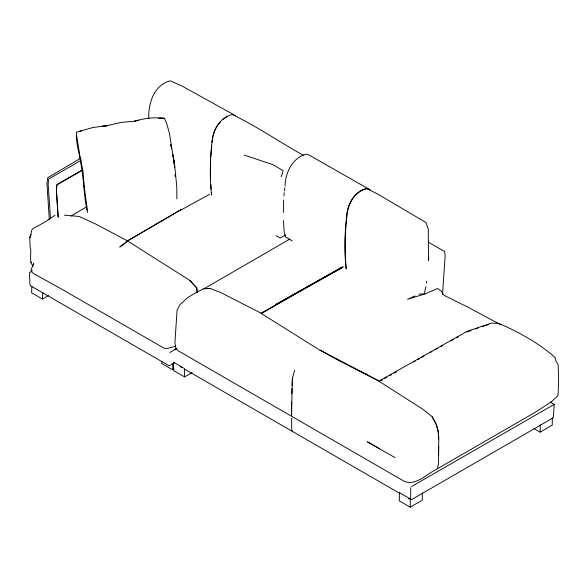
<?xml version="1.0" encoding="UTF-8"?>
<svg xmlns="http://www.w3.org/2000/svg" width="588" height="588" viewBox="0 0 588 588"><rect width="100%" height="100%" fill="white"/><g stroke="black" fill="none" stroke-linecap="round" stroke-linejoin="round"><path stroke-width="0.88" d="M283.35 212.54L283.629 200.126M294.617 370.374L292.368 378.407L291.479 416.194L404.404 481.396C416.576 486.114 426.991 473.384 437.34 469.004L438.552 463.373L438.766 438.876L438.236 431.57L436.539 424.683L432.121 416.649L422.632 409.108L379.01 381.252L335.851 359.003L319.475 349.838L379.209 380.965L466.997 331.397L491.23 323.165L498.301 323.297L500.925 325.061M175.224 176.194L175.246 174.599L175.202 176.407M438.428 455.222L438.699 446.968M171.615 148.235L171.38 148.882M291.611 401.994L291.626 415.613M410.189 507.172L410.321 498.911L399.399 492.604L399.303 500.88L410.189 507.172L422.25 500.212L422.36 492.869M533.948 428.534L540.174 432.129L540.284 424.786M552.345 417.825L552.228 425.168L540.174 432.129M291.81 393.717L291.935 388.661M80.284 157.929L80.277 158.334L76.624 135.534M210.592 160.032L210.577 179.289M31.87 286.459L31.576 292.773L42.476 299.071L48.628 295.521M161.781 361.701L161.7 363.502L172.6 369.793L174.136 368.911M42.476 299.071L42.799 292.773M172.6 369.793L172.923 363.494M292.06 385.507L292.508 378.077M283.908 195.914L284.224 192.621M442.514 294.368L445.145 255.861L444.719 251.613L428.101 242.021M176.87 198.957L176.804 187.124L174.857 167.146L169.351 132.939L166.83 124.061L164.486 118.313L159.017 118.386L164.486 118.313C154.335 117.078 143.972 118.144 134.284 121.437L138.467 120.128M148.749 118.357C148.249 103.341 154.049 84.782 170.314 80.828L182.265 86.179L235.457 115.652M211.445 149.381L211.717 145.934M428.505 260.308L428.285 229.32L426.006 222.543L376.959 193.65L366.875 188.645C354.219 191.46 347.346 204.955 346.81 217.082C344.869 234.289 344.597 251.642 346.273 268.878M56.882 184.911L56.426 189.873L58.175 217.134M210.695 157.371L211.371 150.249M285.011 186.065C285.342 172.696 292.479 157.562 306.348 154.144L309.7 155.394L369.867 189.704M425.999 286.562L424.477 292.736M426.41 282.96L426.616 281.152M284.43 191.004L284.842 187.785M212.04 142.539L212.386 140.084M212.621 138.445C213.569 132.366 215.994 126.266 220.544 121.981M30.539 236.325L31.715 230.165L33.163 228.475L44.049 222.587L55.015 215.267M87.325 210.232L83.966 184.779L84.723 187.917L84.091 185.205M281.24 176.745L283.181 170.682L273.016 164.721L244.226 155.048M31.024 234.803L29.694 237.045L30.194 247.474L30.848 250.245L30.547 257.654L30.914 262.718L32.928 266.261M30.047 237.258L29.767 237.603L30.392 236.802M318.439 349.323L260.91 313.242L343.421 266.842M292.074 418.061L291.582 418.913L291.795 431.048L399.789 493.398M127.567 241.095L119.754 247.034L126.641 241.866M223.014 119.555L227.446 116.409M71.177 216.031L86.928 206.609M203.955 288.781L289.796 239.081M80.255 158.495L47.738 177.716L46.952 183.316L49.304 219.809M81.24 160.223L48.65 179.031L48.157 184.059L50.465 217.876M82.232 169.961L56.867 184.603L56.36 189.63L58.102 217.075M57.675 184.456L82.254 170.27M32.369 270.627L29.4 272.861L29.981 284.842L30.635 285.827L169.175 365.817L174.599 362.884M174.276 349.544L176.665 348.169M169.829 352.528L176.981 348.397M173.556 363.046L173.673 370.616L184.566 376.901L192.1 372.549M365.302 374.799L366.89 373.887M437.869 468.511L536.418 411.615L551.801 401.428L557.791 395.753L558.21 392.211L558.6 378.804L558.174 364.714L555.954 361.047L555.116 357.577C538.549 342.841 518.954 332.249 498.727 323.341M411.549 486.533L554.249 404.36L553.345 416.973L552.757 418.053L411.549 499.646M393.967 373.248L396.341 371.888M413.709 361.914L415.29 361.01M417.656 359.65L419.237 358.739M421.603 357.379L423.977 356.019M380.649 380.774L382.215 379.892M384.567 378.562L386.919 377.231M390.05 375.46L391.615 374.578M430.298 352.403L431.886 351.521M435.076 349.75L437.465 348.427M440.647 346.655L442.235 345.773M450.996 340.908L453.385 339.585M456.567 337.813L458.155 336.931M342.179 267.048L275.478 304.716L342.363 267.136M342.76 267.386L311.794 284.526L261.587 313.463M180.67 210.217L209.534 194.319M160.892 118.151L159.105 118.541M285.827 235.016L280.116 237.964L276.301 235.766M203.654 288.759L196.091 292.545L187.432 297.8L179.972 304.687L177.076 310.038L174.93 342.62L175.687 347.648M414.871 295.962L407.499 299.307L425.014 293.882L437.538 288.517L441.007 290.884L443.977 295.294L468.335 307.37L497.985 323.275M87.597 212.547C83.753 197.142 84.121 181.222 81.195 165.654C80.049 154.468 75.529 143.516 76.528 132.175L92.963 127.493L106.303 125.81L120.724 122.473L135.358 121.106M466.916 332.066L471.113 330.529M475.317 328.993L477.838 328.075M105.23 126.067L105.686 125.906M481.976 326.685L484.439 325.906M486.078 325.392L488.532 324.613M292.243 430.761L291.597 430.93L184.713 369.22M175.775 346.2L167.367 348.405L164.287 348.324L63.688 290.281L33.891 273.692L32.134 272.42L30.921 270.436L33.656 263.321L33.685 265.07M81.592 130.948L79.953 131.08M84.532 183.015L83.9 183.199L82.959 171.071L80.637 159.782L81.306 159.877M425.014 293.882L418.972 294.103M102.606 125.986L106.84 125.788L106.303 125.81M203.499 288.781L209.879 288.48L205.807 288.657M64.312 215.179L79.13 216.465L95.396 223.874L127.17 240.742M370.028 189.799L366.64 188.505C353.983 191.321 347.111 204.822 346.575 216.95C344.634 234.149 344.37 251.51 346.045 268.745M210.078 288.458L220.978 292.684L261.013 313.132M379.15 381.333L379.576 381.553M395.033 457.633L367.382 441.816L379.745 448.887M292.28 240.882L285.702 237.082L284.291 233.186L283.423 220.566M550.294 402.074L554.249 404.36M290.964 415.9L177.649 350.477L176.349 348.596M173.541 362.208L184.463 368.514L184.566 376.901M179.965 366.478L181.552 367.397M408.528 498.44L410.909 499.815M303.739 155.489C279.734 142.245 256.993 126.376 232.282 114.557C219.5 117.438 212.378 130.97 211.878 143.288C209.967 160.546 209.762 177.951 211.54 195.238M30.929 262.05L31.252 262.505M127.861 241.168L189.939 280.469L196.701 287.819L197.237 292.376M189.909 280.527L196.686 287.914L197.23 292.42M432.18 416.76C435.973 422.985 439.133 431.033 438.597 438.905M170.799 144.979L171.402 147.044L170.785 144.891M170.873 145.126L171.233 146.61M210.842 184.617L211.188 189.167M211.459 192.798L211.599 194.621M410.689 487.68L410.696 499.33M127.552 240.933L127.545 241.315L127.875 240.639L181.288 209.49L127.552 240.933M428.645 258.022L428.446 260.675L428.645 258.022M174.099 161.134L172.916 154.806L174.702 167.154L174.099 161.134"/></g></svg>
